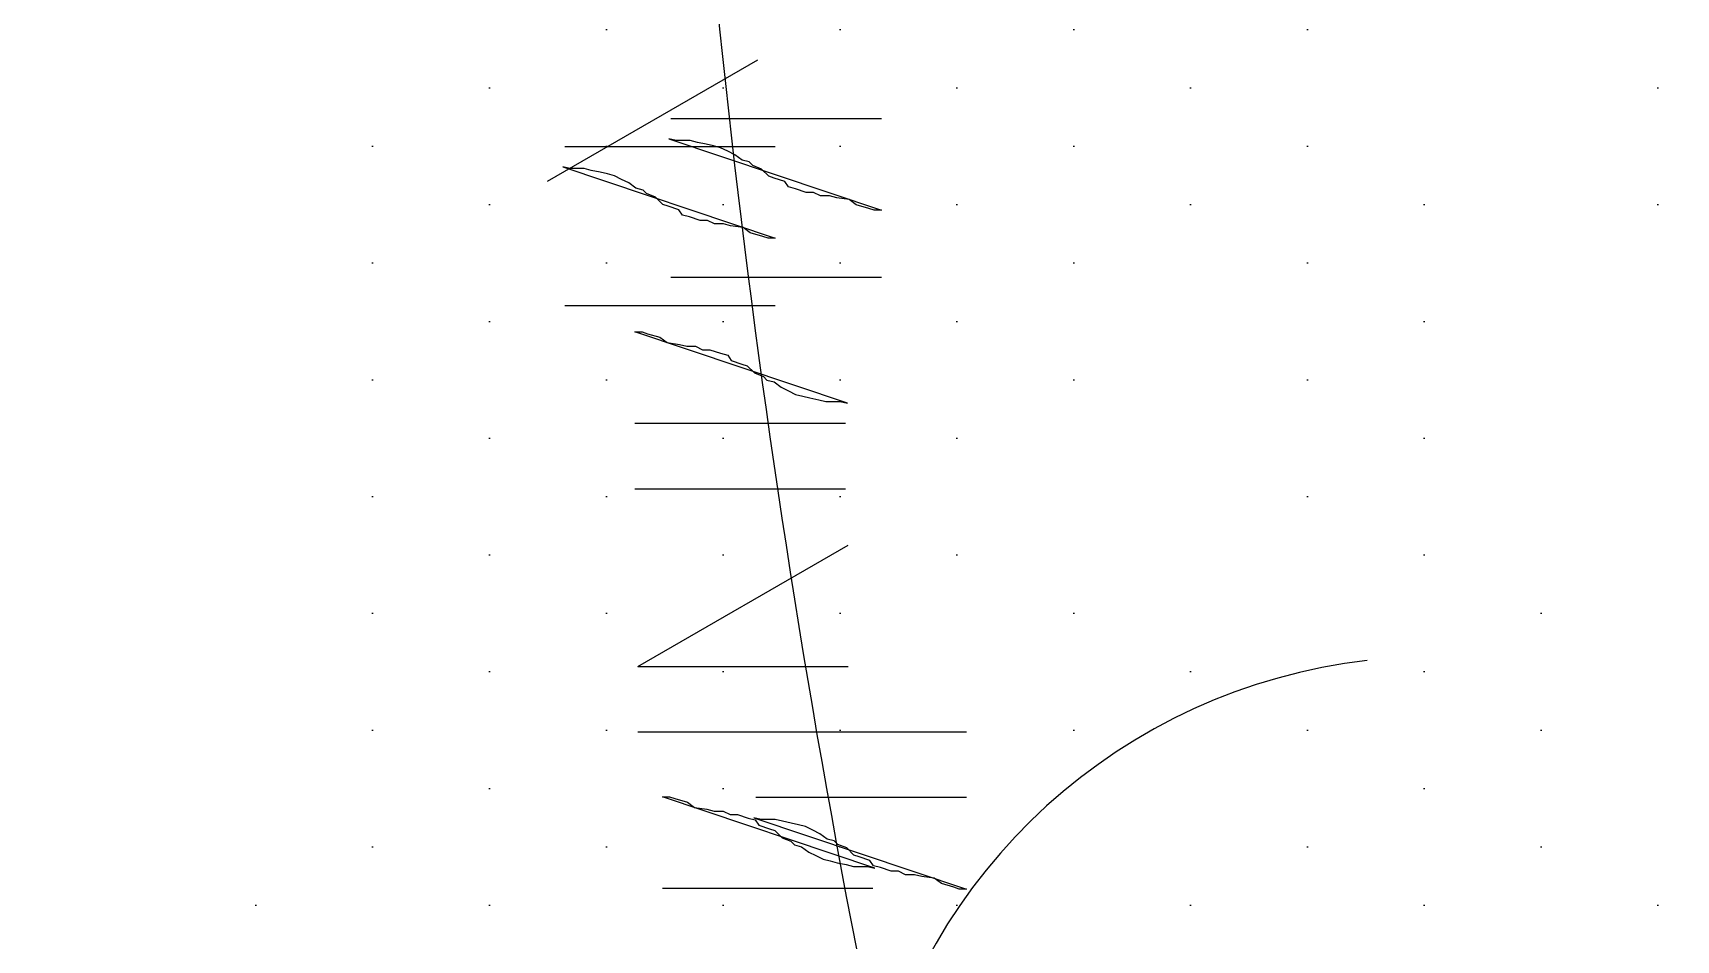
# Model space of a CAD drawing. Extents: x 3694 to 117786, y 20013 to 108631.
# Drawn here: x 68097.8 to 68255, y 30627.5 to 30714.3 of the extents above; entities that cross this region are included whole.
import ezdxf

# ---------------------------------------------------------------- set-up
doc = ezdxf.new("R2010")
doc.units = 0
doc.header["$LTSCALE"] = 1000
doc.header["$MEASUREMENT"] = 0
doc.layers.add('家具', color=253, linetype='Continuous')

msp = doc.modelspace()

# ---------------------------------------------------------------- hatches: boundary and pattern name
at = {"layer": '家具'}
h = msp.add_hatch(dxfattribs=at)
h.set_pattern_fill('DOTS', color=8, scale=335.28, angle=-90, style=0)
h.set_pattern_definition([(270, (40764.087, 11180.682), (-20.955, -10.4775), [0, -20.955])])
edge = h.paths.add_edge_path()
edge.add_spline(control_points=[(67993.17, 30063.85), (67991.35, 30072.91), (67989.56, 30081.94), (67984.13, 30110.34), (67980.69, 30129.63), (67974.75, 30168.04), (67972.3, 30187.08), (67967.7, 30231.65), (67965.82, 30257.25), (67961.07, 30334.96), (67959.04, 30388.06), (67952.13, 30468.76), (67949.19, 30495.82), (67943.11, 30536.43), (67940.81, 30549.98), (67935.52, 30577.05), (67932.52, 30590.64), (67925.16, 30620.11), (67920.73, 30635.84), (67913.02, 30661.97), (67909.81, 30672.52), (67906.63, 30682.96)], knot_values=[0.007594, 0.007594, 0.007594, 0.007594, 1.009332, 1.009332, 3.166904, 3.166904, 5.324476, 5.324476, 8.146714, 8.146714, 13.786985, 13.786985, 16.607121, 16.607121, 18.017189, 18.017189, 19.427256, 19.427256, 21.1184, 21.1184, 22.28816, 22.28816, 22.28816, 22.28816], degree=3, periodic=0)
edge.add_ellipse((69823.21, 31244.76), major_axis=(1412.24, 1412.24), ratio=1, start_angle=138.55715, end_angle=151.33744, ccw=False)
edge.add_ellipse((69823.21, 30996.93), major_axis=(1412.24, 1412.24), ratio=1, start_angle=118.66256, end_angle=131.44285, ccw=False)
edge.add_spline(control_points=[(67906.63, 31558.74), (67909.81, 31569.18), (67913.02, 31579.73), (67920.73, 31605.86), (67925.16, 31621.58), (67932.52, 31651.06), (67935.52, 31664.64), (67940.81, 31691.71), (67943.11, 31705.26), (67949.19, 31745.88), (67952.13, 31772.93), (67957.22, 31832.35), (67959.06, 31864.62), (67960.78, 31896.49)], knot_values=[0.007594, 0.007594, 0.007594, 0.007594, 1.177354, 1.177354, 2.868498, 2.868498, 4.278566, 4.278566, 5.688634, 5.688634, 8.508769, 8.508769, 11.917873, 11.917873, 11.917873, 11.917873], degree=3, periodic=0)
edge.add_ellipse((67966.55, 31918.92), major_axis=(-16.38, 16.38), ratio=1, start_angle=120.5825, end_angle=134.1965)
edge.add_ellipse((68102.12, 32282.88), major_axis=(-290.11, 290.11), ratio=1, start_angle=115.6565, end_angle=125.4571)
edge.add_ellipse((67321.82, 31759.47), major_axis=(510.62, 510.62), ratio=1, start_angle=303.72155, end_angle=324.46982, ccw=False)
edge.add_ellipse((63554.82, 31287.67), major_axis=(3173.05, 3173.05), ratio=1, start_angle=308.35798, end_angle=319.22468, ccw=False)
edge.add_ellipse((67013.87, 30385.32), major_axis=(-756.09, 756.09), ratio=1, start_angle=220.52221, end_angle=246.00697, ccw=False)
edge.add_ellipse((68093.52, 30275.82), major_axis=(20.78, 20.78), ratio=1, start_angle=72.686, end_angle=150.6503)
edge.add_ellipse((68351.8, 30519.22), major_axis=(269.53, 269.53), ratio=1, start_angle=176.2513, end_angle=213.9303)
edge.add_ellipse((68627.27, 30299.27), major_axis=(-269.54, 269.54), ratio=1, start_angle=68.8475, end_angle=70.5636)
edge.add_ellipse((68342.57, 28632.01), major_axis=(1063.44, 1063.44), ratio=1, start_angle=47.25508, end_angle=54.69471)
edge.add_ellipse((68138.88, 29903.69), major_axis=(153.1, 153.1), ratio=1, start_angle=58.2352, end_angle=87.2958)
edge = h.paths.add_edge_path()
edge.add_ellipse((68052.89, 29947.42), major_axis=(-59.62, 59.62), ratio=1, start_angle=82.2821, end_angle=111.8665, ccw=False)
edge.add_ellipse((68101.68, 29975.41), major_axis=(99.2, 99.2), ratio=1, start_angle=154.3192, end_angle=169.3068, ccw=False)
edge.add_ellipse((68226.48, 31486.22), major_axis=(1116.04, 1116.04), ratio=1, start_angle=215.62195, end_angle=236.67588)
edge.add_spline(control_points=[(68545.89, 29940.56), (68546.09, 29938.38), (68546.94, 29928.79), (68547.53, 29918.78), (68548.38, 29909.38)], knot_values=[0, 0, 0, 0, 0.241803, 1.05283, 1.05283, 1.05283, 1.05283], degree=3, periodic=0)
edge.add_ellipse((68586.3, 29912.68), major_axis=(-26.91, 26.91), ratio=1, start_angle=49.7272, end_angle=121.2232)
edge.add_ellipse((68256.11, 33919.22), major_axis=(2868.19, 2868.19), ratio=1, start_angle=221.65955, end_angle=229.54069, ccw=False)
edge = h.paths.add_edge_path()
edge.add_ellipse((68052.89, 32294.28), major_axis=(59.62, 59.62), ratio=1, start_angle=68.1335, end_angle=97.7179, ccw=False)
edge.add_ellipse((68256.11, 28322.47), major_axis=(-2868.19, 2868.19), ratio=1, start_angle=310.4559, end_angle=318.34045, ccw=False)
edge.add_ellipse((68586.47, 32328.98), major_axis=(26.91, 26.91), ratio=1, start_angle=58.6764, end_angle=130.0165)
edge.add_spline(control_points=[(68548.56, 32332.29), (68548.22, 32328.59), (68547.95, 32325.15), (68547.7, 32321.89)], knot_values=[0, 0, 0, 0, 0.318986, 0.318986, 0.318986, 0.318986], degree=3, periodic=0)
edge.add_ellipse((68118.22, 28776.02), major_axis=(-2525.63, 2525.63), ratio=1, start_angle=-51.90623, end_angle=-42.87541)
edge = h.paths.add_edge_path()
edge.add_ellipse((68266.78, 31858.43), major_axis=(221.16, 221.16), ratio=1, start_angle=249.068, end_angle=320.144, ccw=False)
edge.add_ellipse((68176.05, 31598.98), major_axis=(-155.45, 155.45), ratio=1, start_angle=155.1189, end_angle=218.1718, ccw=False)
edge.add_ellipse((68799.5, 31223.88), major_axis=(405.32, 405.32), ratio=1, start_angle=117.88643, end_angle=164.47377)
edge.add_ellipse((68089.49, 30642.74), major_axis=(-258.82, 258.82), ratio=1, start_angle=229.4937, end_angle=279.8017, ccw=False)
edge.add_ellipse((68363.94, 30409.28), major_axis=(196.09, 196.09), ratio=1, start_angle=323.3076, end_angle=385.9615, ccw=False)
edge.add_ellipse((68278.01, 29953.05), major_axis=(-433.68, 433.68), ratio=1, start_angle=250.12182, end_angle=279.01888, ccw=False)
edge.add_ellipse((53145.84, 31069.66), major_axis=(661.59, 15696.88), ratio=1, start_angle=268.699072, end_angle=269.289296, ccw=False)
edge.add_spline(control_points=[(68823.65, 30051.87), (68816.62, 30051.43), (68809.48, 30051.33), (68801.97, 30051.61)], knot_values=[2.29351, 2.29351, 2.29351, 2.29351, 2.979733, 2.979733, 2.979733, 2.979733], degree=3, periodic=0)
edge.add_spline(control_points=[(68801.97, 30051.61), (68797.75, 30051.77), (68786.4, 30052.49), (68770.42, 30054.55), (68774.08, 30068.3), (68770.34, 30072.08), (68767.57, 30073.65)], knot_values=[2.979733, 2.979733, 2.979733, 2.979733, 3.365456, 3.990522, 4.278466, 4.605763, 4.605763, 4.605763, 4.605763], degree=3, periodic=0)
edge.add_spline(control_points=[(68767.57, 30073.65), (68764.78, 30075.24), (68761.2, 30076.38), (68757.62, 30077.53)], knot_values=[4.605763, 4.605763, 4.605763, 4.605763, 4.934211, 4.934211, 4.934211, 4.934211], degree=3, periodic=0)
edge.add_ellipse((68342.57, 28632.01), major_axis=(-1063.44, 1063.44), ratio=1, start_angle=-61.02051, end_angle=-52.79563)
edge.add_ellipse((68413.89, 30391.82), major_axis=(-212.58, 212.58), ratio=1, start_angle=161.1869, end_angle=194.3664)
edge.add_ellipse((68413.79, 30073.2), major_axis=(217.18, 217.18), ratio=1, start_angle=347.5897, end_angle=388.9748)
edge.add_ellipse((68061.76, 30199.82), major_axis=(-331.09, 331.09), ratio=1, start_angle=246.1037, end_angle=272.1536)
edge.add_ellipse((68628.88, 30184.46), major_axis=(-308.61, 308.61), ratio=1, start_angle=-10.2604, end_angle=-2.0534)
edge.add_spline(control_points=[(68331.52, 30503.94), (68322.56, 30496.89), (68300.12, 30479.21), (68309.9, 30542.46), (68286.89, 30577.51), (68259.66, 30637.11), (68292.26, 30702.74), (68273.01, 30784.51), (68257.08, 30871.34), (68197.4, 30907.48), (68188.77, 30963.02), (68155.91, 30951.2), (68154.43, 30968.36), (68153.75, 30977.3)], knot_values=[28.726228, 28.726228, 28.726228, 28.726228, 29.65137, 31.045535, 32.970907, 34.80046, 37.537981, 40.132447, 43.737998, 46.299248, 47.538816, 48.20545, 48.984057, 48.984057, 48.984057, 48.984057], degree=3, periodic=0)
edge.add_ellipse((74440.64, 31139.04), major_axis=(4446.97, 4446.97), ratio=1, start_angle=132.846266, end_angle=136.473696, ccw=False)
edge.add_spline(control_points=[(68156.11, 31375.39), (68157.51, 31389.27), (68160.69, 31413.78), (68204.26, 31444.79), (68224.99, 31513.37), (68260.44, 31577.02), (68249.17, 31648.5), (68285.93, 31671.16), (68318.29, 31758.01), (68318.86, 31736.77)], knot_values=[0, 0, 0, 0, 1.426784, 2.507846, 5.446644, 8.794162, 10.36551, 12.195062, 14.476347, 14.476347, 14.476347, 14.476347], degree=3, periodic=0)
edge.add_ellipse((67925.76, 31991.16), major_axis=(-331.09, 331.09), ratio=1, start_angle=192.0923, end_angle=216.81)
edge.add_ellipse((68240.6, 32193.24), major_axis=(217.18, 217.18), ratio=1, start_angle=253.939, end_angle=295.324)
edge.add_ellipse((68311.9, 31882.7), major_axis=(212.58, 212.58), ratio=1, start_angle=358.5473, end_angle=364.8553)
edge.add_ellipse((68346.1, 33494.6), major_axis=(-983.78, 983.78), ratio=1, start_angle=141.58816, end_angle=151.91197)
edge.add_spline(control_points=[(68750.83, 32163.5), (68756.34, 32165.3), (68761.85, 32167.11), (68764.44, 32170.49)], knot_values=[4.42753, 4.42753, 4.42753, 4.42753, 4.934211, 4.934211, 4.934211, 4.934211], degree=3, periodic=0)
edge.add_ellipse((68272.01, 32290.22), major_axis=(358.34, 358.34), ratio=1, start_angle=262.1836, end_angle=301.3352, ccw=False)
h = msp.add_hatch(dxfattribs=at)
h.set_pattern_fill('DOTS', color=8, scale=178.816, angle=-90, style=0)
h.set_pattern_definition([(90, (52193.29, 40884.778), (-11.176, 5.588), [0, -11.176])])
edge = h.paths.add_edge_path(flags=17)
edge.add_ellipse((68101.15, 30580.72), major_axis=(23.26, 23.26), ratio=1, start_angle=292.7744, end_angle=342.5706, ccw=False)
edge.add_ellipse((68208.12, 30531.91), major_axis=(-59.9, 59.9), ratio=1, start_angle=-24.1656, end_angle=19.5752, ccw=False)
edge.add_ellipse((68166.05, 30566.04), major_axis=(32.95, 32.95), ratio=1, start_angle=30.1589, end_angle=95.0784)
edge = h.paths.add_edge_path(flags=17)
edge.add_ellipse((68856.57, 30665.54), major_axis=(-481.37, 481.37), ratio=1, start_angle=48.85307, end_angle=49.58773)
edge.add_ellipse((68231.66, 30599.71), major_axis=(-38.8, 38.8), ratio=1, start_angle=-38.4606, end_angle=33.0337, ccw=False)
edge.add_ellipse((68223.55, 30675.54), major_axis=(-15.13, 15.13), ratio=1, start_angle=2.9898, end_angle=139.9978, ccw=False)
edge.add_ellipse((68268.1, 30622.11), major_axis=(64.2, 64.2), ratio=1, start_angle=86.7435, end_angle=136.4651)
edge = h.paths.add_edge_path()
edge.add_ellipse((68440.14, 30597.61), major_axis=(242.04, 242.04), ratio=1, start_angle=141.8502, end_angle=191.4606)
edge.add_spline(control_points=[(68251.02, 30312.31), (68258.96, 30305.73), (68269.07, 30297.35), (68277.66, 30302.98), (68279.38, 30304.57)], knot_values=[0, 0, 0, 0, 1.422385, 1.810205, 1.810205, 1.810205, 1.810205], degree=3, periodic=0)
edge.add_ellipse((68856.57, 30665.54), major_axis=(481.37, 481.37), ratio=1, start_angle=162.42863, end_angle=167.02149, ccw=False)
edge.add_ellipse((68413.53, 30611.59), major_axis=(216.1, 216.1), ratio=1, start_angle=142.0668, end_angle=193.1655, ccw=False)
edge.add_ellipse((68567.5, 30676.44), major_axis=(331.35, 331.35), ratio=1, start_angle=104.7434, end_angle=147.629, ccw=False)
edge.add_ellipse((69157.15, 30817.28), major_axis=(-706.38, 706.38), ratio=1, start_angle=36.92238, end_angle=39.52687, ccw=False)
edge.add_spline(control_points=[(68168.09, 30957.64), (68164.37, 30957.81), (68153.1, 30955.65), (68150.21, 30943.96), (68148.25, 30936.06)], knot_values=[0, 0, 0, 0, 0.581976, 1.791185, 1.791185, 1.791185, 1.791185], degree=3, periodic=0)
edge.add_ellipse((68598.09, 30686.51), major_axis=(363.75, 363.75), ratio=1, start_angle=105.9802, end_angle=149.6064)
edge = h.paths.add_edge_path()
edge.add_spline(control_points=[(68192.05, 30937.99), (68188.17, 30944.99), (68182.77, 30954.73), (68171.28, 30957.5), (68168.09, 30957.64)], knot_values=[1.791185, 1.791185, 1.791185, 1.791185, 3.069002, 3.567392, 3.567392, 3.567392, 3.567392], degree=3, periodic=0)
edge.add_ellipse((69157.15, 30817.28), major_axis=(706.38, 706.38), ratio=1, start_angle=126.92238, end_angle=129.52687)
edge.add_ellipse((67857.2, 30658.3), major_axis=(281.07, 281.07), ratio=1, start_angle=311.0682, end_angle=354.7664, ccw=False)
edge.add_ellipse((67851.2, 30493.55), major_axis=(300.8, 300.8), ratio=1, start_angle=295.5567, end_angle=333.8578, ccw=False)
edge.add_ellipse((68856.57, 30665.54), major_axis=(481.37, 481.37), ratio=1, start_angle=162.42863, end_angle=167.02149)
edge.add_spline(control_points=[(68279.38, 30304.57), (68282, 30306.98), (68289.12, 30317), (68292.25, 30326.83), (68294.35, 30333.42)], knot_values=[1.810205, 1.810205, 1.810205, 1.810205, 2.398758, 3.598447, 3.598447, 3.598447, 3.598447], degree=3, periodic=0)
edge.add_ellipse((67924.05, 30451.43), major_axis=(-274.82, 274.82), ratio=1, start_angle=207.3247, end_angle=252.1485)
edge.add_ellipse((67979.59, 30720.11), major_axis=(-215.18, 215.18), ratio=1, start_angle=207.5325, end_angle=270.7223)

# ---------------------------------------------------------------- linework, layer by layer
at = {"layer": '家具', "color": 8, "linetype": 'Continuous'}
for p, q in [((68146.99, 30700.11, 0), (68167.12, 30711.73, 0)), ((68146.99, 30700.11, 0), (68167.12, 30711.73, 0)), ((68146.99, 30700.11, 0), (68167.12, 30711.73, 0)), ((68158.79, 30706.1, 0), (68178.93, 30706.1, 0)), ((68158.79, 30706.1, 0), (68178.93, 30706.1, 0)), ((68158.79, 30706.1, 0), (68178.93, 30706.1, 0)), ((68158.79, 30706.1, 0), (68178.93, 30706.1, 0)), ((68148.65, 30703.41, 0), (68168.78, 30703.41, 0)), ((68148.65, 30703.41, 0), (68168.78, 30703.41, 0)), ((68148.65, 30703.41, 0), (68168.78, 30703.41, 0)), ((68148.65, 30703.41, 0), (68168.78, 30703.41, 0)), ((68159.29, 30703.99, 0), (68158.6, 30704.16, 0)), ((68158.6, 30704.16, 0), (68178.93, 30697.33, 0)), ((68159.29, 30703.99, 0), (68158.6, 30704.16, 0)), ((68158.6, 30704.16, 0), (68178.93, 30697.33, 0)), ((68159.29, 30703.99, 0), (68158.6, 30704.16, 0)), ((68158.6, 30704.16, 0), (68178.93, 30697.33, 0)), ((68159.29, 30703.99, 0), (68158.6, 30704.16, 0)), ((68158.6, 30704.16, 0), (68178.93, 30697.33, 0)), ((68159.97, 30703.99, 0), (68159.29, 30703.99, 0)), ((68159.97, 30703.99, 0), (68159.29, 30703.99, 0)), ((68159.97, 30703.99, 0), (68159.29, 30703.99, 0)), ((68159.97, 30703.99, 0), (68159.29, 30703.99, 0)), ((68160.65, 30703.99, 0), (68159.97, 30703.99, 0)), ((68160.65, 30703.99, 0), (68159.97, 30703.99, 0)), ((68160.65, 30703.99, 0), (68159.97, 30703.99, 0)), ((68160.65, 30703.99, 0), (68159.97, 30703.99, 0)), ((68161.34, 30703.82, 0), (68160.65, 30703.99, 0)), ((68161.34, 30703.82, 0), (68160.65, 30703.99, 0)), ((68161.34, 30703.82, 0), (68160.65, 30703.99, 0)), ((68161.34, 30703.82, 0), (68160.65, 30703.99, 0)), ((68162.19, 30703.64, 0), (68161.34, 30703.82, 0)), ((68162.19, 30703.64, 0), (68161.34, 30703.82, 0)), ((68162.19, 30703.64, 0), (68161.34, 30703.82, 0)), ((68162.19, 30703.64, 0), (68161.34, 30703.82, 0)), ((68162.87, 30703.47, 0), (68162.19, 30703.64, 0)), ((68162.87, 30703.47, 0), (68162.19, 30703.64, 0)), ((68162.87, 30703.47, 0), (68162.19, 30703.64, 0)), ((68162.87, 30703.47, 0), (68162.19, 30703.64, 0)), ((68163.56, 30703.3, 0), (68162.87, 30703.47, 0)), ((68163.56, 30703.3, 0), (68162.87, 30703.47, 0)), ((68163.56, 30703.3, 0), (68162.87, 30703.47, 0)), ((68163.56, 30703.3, 0), (68162.87, 30703.47, 0)), ((68164.24, 30702.96, 0), (68163.56, 30703.3, 0)), ((68164.24, 30702.96, 0), (68163.56, 30703.3, 0)), ((68164.24, 30702.96, 0), (68163.56, 30703.3, 0)), ((68164.24, 30702.96, 0), (68163.56, 30703.3, 0)), ((68164.92, 30702.62, 0), (68164.24, 30702.96, 0)), ((68164.92, 30702.62, 0), (68164.24, 30702.96, 0)), ((68164.92, 30702.62, 0), (68164.24, 30702.96, 0)), ((68164.92, 30702.62, 0), (68164.24, 30702.96, 0)), ((68149.14, 30701.3, 0), (68148.46, 30701.47, 0)), ((68148.46, 30701.47, 0), (68168.78, 30694.64, 0)), ((68149.14, 30701.3, 0), (68148.46, 30701.47, 0)), ((68148.46, 30701.47, 0), (68168.78, 30694.64, 0)), ((68149.14, 30701.3, 0), (68148.46, 30701.47, 0)), ((68148.46, 30701.47, 0), (68168.78, 30694.64, 0)), ((68149.14, 30701.3, 0), (68148.46, 30701.47, 0)), ((68148.46, 30701.47, 0), (68168.78, 30694.64, 0)), ((68149.82, 30701.3, 0), (68149.14, 30701.3, 0)), ((68149.82, 30701.3, 0), (68149.14, 30701.3, 0)), ((68149.82, 30701.3, 0), (68149.14, 30701.3, 0)), ((68149.82, 30701.3, 0), (68149.14, 30701.3, 0)), ((68150.51, 30701.3, 0), (68149.82, 30701.3, 0)), ((68150.51, 30701.3, 0), (68149.82, 30701.3, 0)), ((68150.51, 30701.3, 0), (68149.82, 30701.3, 0)), ((68150.51, 30701.3, 0), (68149.82, 30701.3, 0)), ((68151.19, 30701.13, 0), (68150.51, 30701.3, 0)), ((68151.19, 30701.13, 0), (68150.51, 30701.3, 0)), ((68151.19, 30701.13, 0), (68150.51, 30701.3, 0)), ((68151.19, 30701.13, 0), (68150.51, 30701.3, 0)), ((68165.61, 30702.11, 0), (68164.92, 30702.62, 0)), ((68165.61, 30702.11, 0), (68164.92, 30702.62, 0)), ((68165.61, 30702.11, 0), (68164.92, 30702.62, 0)), ((68165.61, 30702.11, 0), (68164.92, 30702.62, 0)), ((68166.29, 30701.94, 0), (68165.61, 30702.11, 0)), ((68166.29, 30701.94, 0), (68165.61, 30702.11, 0)), ((68166.29, 30701.94, 0), (68165.61, 30702.11, 0)), ((68166.29, 30701.94, 0), (68165.61, 30702.11, 0)), ((68166.63, 30701.6, 0), (68166.29, 30701.94, 0)), ((68166.63, 30701.6, 0), (68166.29, 30701.94, 0)), ((68166.63, 30701.6, 0), (68166.29, 30701.94, 0)), ((68166.63, 30701.6, 0), (68166.29, 30701.94, 0)), ((68167.48, 30701.25, 0), (68166.63, 30701.6, 0)), ((68167.48, 30701.25, 0), (68166.63, 30701.6, 0)), ((68167.48, 30701.25, 0), (68166.63, 30701.6, 0)), ((68167.48, 30701.25, 0), (68166.63, 30701.6, 0)), ((68152.04, 30700.96, 0), (68151.19, 30701.13, 0)), ((68152.04, 30700.96, 0), (68151.19, 30701.13, 0)), ((68152.04, 30700.96, 0), (68151.19, 30701.13, 0)), ((68152.04, 30700.96, 0), (68151.19, 30701.13, 0)), ((68152.73, 30700.79, 0), (68152.04, 30700.96, 0)), ((68152.73, 30700.79, 0), (68152.04, 30700.96, 0)), ((68152.73, 30700.79, 0), (68152.04, 30700.96, 0)), ((68152.73, 30700.79, 0), (68152.04, 30700.96, 0)), ((68153.41, 30700.62, 0), (68152.73, 30700.79, 0)), ((68153.41, 30700.62, 0), (68152.73, 30700.79, 0)), ((68153.41, 30700.62, 0), (68152.73, 30700.79, 0)), ((68153.41, 30700.62, 0), (68152.73, 30700.79, 0)), ((68154.09, 30700.27, 0), (68153.41, 30700.62, 0)), ((68154.09, 30700.27, 0), (68153.41, 30700.62, 0)), ((68154.09, 30700.27, 0), (68153.41, 30700.62, 0)), ((68154.09, 30700.27, 0), (68153.41, 30700.62, 0)), ((68154.78, 30699.93, 0), (68154.09, 30700.27, 0)), ((68154.78, 30699.93, 0), (68154.09, 30700.27, 0)), ((68154.78, 30699.93, 0), (68154.09, 30700.27, 0)), ((68154.78, 30699.93, 0), (68154.09, 30700.27, 0)), ((68155.46, 30699.42, 0), (68154.78, 30699.93, 0)), ((68155.46, 30699.42, 0), (68154.78, 30699.93, 0)), ((68155.46, 30699.42, 0), (68154.78, 30699.93, 0)), ((68155.46, 30699.42, 0), (68154.78, 30699.93, 0)), ((68168.17, 30700.57, 0), (68167.48, 30701.25, 0)), ((68168.17, 30700.57, 0), (68167.48, 30701.25, 0)), ((68168.17, 30700.57, 0), (68167.48, 30701.25, 0)), ((68168.17, 30700.57, 0), (68167.48, 30701.25, 0)), ((68168.68, 30700.4, 0), (68168.17, 30700.57, 0)), ((68168.68, 30700.4, 0), (68168.17, 30700.57, 0)), ((68168.68, 30700.4, 0), (68168.17, 30700.57, 0)), ((68168.68, 30700.4, 0), (68168.17, 30700.57, 0)), ((68169.7, 30700.06, 0), (68168.68, 30700.4, 0)), ((68169.7, 30700.06, 0), (68168.68, 30700.4, 0)), ((68169.7, 30700.06, 0), (68168.68, 30700.4, 0)), ((68169.7, 30700.06, 0), (68168.68, 30700.4, 0)), ((68170.05, 30699.55, 0), (68169.7, 30700.06, 0)), ((68170.05, 30699.55, 0), (68169.7, 30700.06, 0)), ((68170.05, 30699.55, 0), (68169.7, 30700.06, 0)), ((68170.05, 30699.55, 0), (68169.7, 30700.06, 0)), ((68156.14, 30699.25, 0), (68155.46, 30699.42, 0)), ((68156.14, 30699.25, 0), (68155.46, 30699.42, 0)), ((68156.14, 30699.25, 0), (68155.46, 30699.42, 0)), ((68156.14, 30699.25, 0), (68155.46, 30699.42, 0)), ((68156.48, 30698.91, 0), (68156.14, 30699.25, 0)), ((68156.48, 30698.91, 0), (68156.14, 30699.25, 0)), ((68156.48, 30698.91, 0), (68156.14, 30699.25, 0)), ((68156.48, 30698.91, 0), (68156.14, 30699.25, 0)), ((68157.34, 30698.57, 0), (68156.48, 30698.91, 0)), ((68157.34, 30698.57, 0), (68156.48, 30698.91, 0)), ((68157.34, 30698.57, 0), (68156.48, 30698.91, 0)), ((68157.34, 30698.57, 0), (68156.48, 30698.91, 0)), ((68158.02, 30697.88, 0), (68157.34, 30698.57, 0)), ((68158.02, 30697.88, 0), (68157.34, 30698.57, 0)), ((68158.02, 30697.88, 0), (68157.34, 30698.57, 0)), ((68158.02, 30697.88, 0), (68157.34, 30698.57, 0)), ((68170.73, 30699.38, 0), (68170.05, 30699.55, 0)), ((68170.73, 30699.38, 0), (68170.05, 30699.55, 0)), ((68170.73, 30699.38, 0), (68170.05, 30699.55, 0)), ((68170.73, 30699.38, 0), (68170.05, 30699.55, 0)), ((68171.75, 30699.03, 0), (68170.73, 30699.38, 0)), ((68171.75, 30699.03, 0), (68170.73, 30699.38, 0)), ((68171.75, 30699.03, 0), (68170.73, 30699.38, 0)), ((68171.75, 30699.03, 0), (68170.73, 30699.38, 0)), ((68172.44, 30699.03, 0), (68171.75, 30699.03, 0)), ((68172.44, 30699.03, 0), (68171.75, 30699.03, 0)), ((68172.44, 30699.03, 0), (68171.75, 30699.03, 0)), ((68172.44, 30699.03, 0), (68171.75, 30699.03, 0)), ((68173.12, 30698.69, 0), (68172.44, 30699.03, 0)), ((68173.12, 30698.69, 0), (68172.44, 30699.03, 0)), ((68173.12, 30698.69, 0), (68172.44, 30699.03, 0)), ((68173.12, 30698.69, 0), (68172.44, 30699.03, 0)), ((68173.97, 30698.69, 0), (68173.12, 30698.69, 0)), ((68173.97, 30698.69, 0), (68173.12, 30698.69, 0)), ((68173.97, 30698.69, 0), (68173.12, 30698.69, 0)), ((68173.97, 30698.69, 0), (68173.12, 30698.69, 0)), ((68174.66, 30698.52, 0), (68173.97, 30698.69, 0)), ((68174.66, 30698.52, 0), (68173.97, 30698.69, 0)), ((68174.66, 30698.52, 0), (68173.97, 30698.69, 0)), ((68174.66, 30698.52, 0), (68173.97, 30698.69, 0)), ((68175.85, 30698.35, 0), (68174.66, 30698.52, 0)), ((68175.85, 30698.35, 0), (68174.66, 30698.52, 0)), ((68175.85, 30698.35, 0), (68174.66, 30698.52, 0)), ((68175.85, 30698.35, 0), (68174.66, 30698.52, 0)), ((68176.53, 30697.84, 0), (68175.85, 30698.35, 0)), ((68176.53, 30697.84, 0), (68175.85, 30698.35, 0)), ((68176.53, 30697.84, 0), (68175.85, 30698.35, 0)), ((68176.53, 30697.84, 0), (68175.85, 30698.35, 0)), ((68158.53, 30697.71, 0), (68158.02, 30697.88, 0)), ((68158.53, 30697.71, 0), (68158.02, 30697.88, 0)), ((68158.53, 30697.71, 0), (68158.02, 30697.88, 0)), ((68158.53, 30697.71, 0), (68158.02, 30697.88, 0)), ((68159.56, 30697.37, 0), (68158.53, 30697.71, 0)), ((68159.56, 30697.37, 0), (68158.53, 30697.71, 0)), ((68159.56, 30697.37, 0), (68158.53, 30697.71, 0)), ((68159.56, 30697.37, 0), (68158.53, 30697.71, 0)), ((68159.9, 30696.86, 0), (68159.56, 30697.37, 0)), ((68159.9, 30696.86, 0), (68159.56, 30697.37, 0)), ((68159.9, 30696.86, 0), (68159.56, 30697.37, 0)), ((68159.9, 30696.86, 0), (68159.56, 30697.37, 0)), ((68160.58, 30696.69, 0), (68159.9, 30696.86, 0)), ((68160.58, 30696.69, 0), (68159.9, 30696.86, 0)), ((68160.58, 30696.69, 0), (68159.9, 30696.86, 0)), ((68160.58, 30696.69, 0), (68159.9, 30696.86, 0)), ((68161.61, 30696.35, 0), (68160.58, 30696.69, 0)), ((68161.61, 30696.35, 0), (68160.58, 30696.69, 0)), ((68161.61, 30696.35, 0), (68160.58, 30696.69, 0)), ((68161.61, 30696.35, 0), (68160.58, 30696.69, 0)), ((68177.73, 30697.5, 0), (68176.53, 30697.84, 0)), ((68177.73, 30697.5, 0), (68176.53, 30697.84, 0)), ((68177.73, 30697.5, 0), (68176.53, 30697.84, 0)), ((68177.73, 30697.5, 0), (68176.53, 30697.84, 0)), ((68178.24, 30697.33, 0), (68177.73, 30697.5, 0)), ((68178.24, 30697.33, 0), (68177.73, 30697.5, 0)), ((68178.24, 30697.33, 0), (68177.73, 30697.5, 0)), ((68178.24, 30697.33, 0), (68177.73, 30697.5, 0)), ((68178.93, 30697.33, 0), (68178.24, 30697.33, 0)), ((68178.93, 30697.33, 0), (68178.24, 30697.33, 0)), ((68178.93, 30697.33, 0), (68178.24, 30697.33, 0)), ((68178.93, 30697.33, 0), (68178.24, 30697.33, 0)), ((68162.29, 30696.35, 0), (68161.61, 30696.35, 0)), ((68162.29, 30696.35, 0), (68161.61, 30696.35, 0)), ((68162.29, 30696.35, 0), (68161.61, 30696.35, 0)), ((68162.29, 30696.35, 0), (68161.61, 30696.35, 0)), ((68162.97, 30696.01, 0), (68162.29, 30696.35, 0)), ((68162.97, 30696.01, 0), (68162.29, 30696.35, 0)), ((68162.97, 30696.01, 0), (68162.29, 30696.35, 0)), ((68162.97, 30696.01, 0), (68162.29, 30696.35, 0)), ((68163.83, 30696.01, 0), (68162.97, 30696.01, 0)), ((68163.83, 30696.01, 0), (68162.97, 30696.01, 0)), ((68163.83, 30696.01, 0), (68162.97, 30696.01, 0)), ((68163.83, 30696.01, 0), (68162.97, 30696.01, 0)), ((68164.51, 30695.83, 0), (68163.83, 30696.01, 0)), ((68164.51, 30695.83, 0), (68163.83, 30696.01, 0)), ((68164.51, 30695.83, 0), (68163.83, 30696.01, 0)), ((68164.51, 30695.83, 0), (68163.83, 30696.01, 0)), ((68165.7, 30695.66, 0), (68164.51, 30695.83, 0)), ((68165.7, 30695.66, 0), (68164.51, 30695.83, 0)), ((68165.7, 30695.66, 0), (68164.51, 30695.83, 0)), ((68165.7, 30695.66, 0), (68164.51, 30695.83, 0)), ((68166.39, 30695.15, 0), (68165.7, 30695.66, 0)), ((68166.39, 30695.15, 0), (68165.7, 30695.66, 0)), ((68166.39, 30695.15, 0), (68165.7, 30695.66, 0)), ((68166.39, 30695.15, 0), (68165.7, 30695.66, 0)), ((68167.58, 30694.81, 0), (68166.39, 30695.15, 0)), ((68167.58, 30694.81, 0), (68166.39, 30695.15, 0)), ((68167.58, 30694.81, 0), (68166.39, 30695.15, 0)), ((68167.58, 30694.81, 0), (68166.39, 30695.15, 0)), ((68168.09, 30694.64, 0), (68167.58, 30694.81, 0)), ((68168.09, 30694.64, 0), (68167.58, 30694.81, 0)), ((68168.09, 30694.64, 0), (68167.58, 30694.81, 0)), ((68168.09, 30694.64, 0), (68167.58, 30694.81, 0)), ((68168.78, 30694.64, 0), (68168.09, 30694.64, 0)), ((68168.78, 30694.64, 0), (68168.09, 30694.64, 0)), ((68168.78, 30694.64, 0), (68168.09, 30694.64, 0)), ((68168.78, 30694.64, 0), (68168.09, 30694.64, 0)), ((68158.79, 30690.9, 0), (68178.93, 30690.9, 0)), ((68158.79, 30690.9, 0), (68178.93, 30690.9, 0)), ((68158.79, 30690.9, 0), (68178.93, 30690.9, 0)), ((68158.79, 30690.9, 0), (68178.93, 30690.9, 0)), ((68148.65, 30688.21, 0), (68168.78, 30688.21, 0)), ((68148.65, 30688.21, 0), (68168.78, 30688.21, 0)), ((68148.65, 30688.21, 0), (68168.78, 30688.21, 0)), ((68148.65, 30688.21, 0), (68168.78, 30688.21, 0)), ((68155.36, 30685.67, 0), (68156.04, 30685.67, 0)), ((68175.68, 30678.84, 0), (68155.36, 30685.67, 0)), ((68155.36, 30685.67, 0), (68156.04, 30685.67, 0)), ((68175.68, 30678.84, 0), (68155.36, 30685.67, 0)), ((68155.36, 30685.67, 0), (68156.04, 30685.67, 0)), ((68175.68, 30678.84, 0), (68155.36, 30685.67, 0)), ((68155.36, 30685.67, 0), (68156.04, 30685.67, 0)), ((68175.68, 30678.84, 0), (68155.36, 30685.67, 0)), ((68156.04, 30685.67, 0), (68156.55, 30685.5, 0)), ((68156.04, 30685.67, 0), (68156.55, 30685.5, 0)), ((68156.04, 30685.67, 0), (68156.55, 30685.5, 0)), ((68156.04, 30685.67, 0), (68156.55, 30685.5, 0)), ((68156.55, 30685.5, 0), (68157.75, 30685.16, 0)), ((68156.55, 30685.5, 0), (68157.75, 30685.16, 0)), ((68156.55, 30685.5, 0), (68157.75, 30685.16, 0)), ((68156.55, 30685.5, 0), (68157.75, 30685.16, 0)), ((68157.75, 30685.16, 0), (68158.43, 30684.65, 0)), ((68157.75, 30685.16, 0), (68158.43, 30684.65, 0)), ((68157.75, 30685.16, 0), (68158.43, 30684.65, 0)), ((68157.75, 30685.16, 0), (68158.43, 30684.65, 0)), ((68158.43, 30684.65, 0), (68159.62, 30684.48, 0)), ((68158.43, 30684.65, 0), (68159.62, 30684.48, 0)), ((68158.43, 30684.65, 0), (68159.62, 30684.48, 0)), ((68158.43, 30684.65, 0), (68159.62, 30684.48, 0)), ((68159.62, 30684.48, 0), (68160.31, 30684.31, 0)), ((68159.62, 30684.48, 0), (68160.31, 30684.31, 0)), ((68159.62, 30684.48, 0), (68160.31, 30684.31, 0)), ((68159.62, 30684.48, 0), (68160.31, 30684.31, 0)), ((68160.31, 30684.31, 0), (68161.16, 30684.31, 0)), ((68160.31, 30684.31, 0), (68161.16, 30684.31, 0)), ((68160.31, 30684.31, 0), (68161.16, 30684.31, 0)), ((68160.31, 30684.31, 0), (68161.16, 30684.31, 0)), ((68161.16, 30684.31, 0), (68161.84, 30683.97, 0)), ((68161.16, 30684.31, 0), (68161.84, 30683.97, 0)), ((68161.16, 30684.31, 0), (68161.84, 30683.97, 0)), ((68161.16, 30684.31, 0), (68161.84, 30683.97, 0)), ((68161.84, 30683.97, 0), (68162.53, 30683.97, 0)), ((68161.84, 30683.97, 0), (68162.53, 30683.97, 0)), ((68161.84, 30683.97, 0), (68162.53, 30683.97, 0)), ((68161.84, 30683.97, 0), (68162.53, 30683.97, 0)), ((68162.53, 30683.97, 0), (68163.55, 30683.63, 0)), ((68162.53, 30683.97, 0), (68163.55, 30683.63, 0)), ((68162.53, 30683.97, 0), (68163.55, 30683.63, 0)), ((68162.53, 30683.97, 0), (68163.55, 30683.63, 0)), ((68163.55, 30683.63, 0), (68164.24, 30683.46, 0)), ((68163.55, 30683.63, 0), (68164.24, 30683.46, 0)), ((68163.55, 30683.63, 0), (68164.24, 30683.46, 0)), ((68163.55, 30683.63, 0), (68164.24, 30683.46, 0)), ((68164.24, 30683.46, 0), (68164.58, 30682.94, 0)), ((68164.24, 30683.46, 0), (68164.58, 30682.94, 0)), ((68164.24, 30683.46, 0), (68164.58, 30682.94, 0)), ((68164.24, 30683.46, 0), (68164.58, 30682.94, 0)), ((68164.58, 30682.94, 0), (68165.6, 30682.6, 0)), ((68164.58, 30682.94, 0), (68165.6, 30682.6, 0)), ((68164.58, 30682.94, 0), (68165.6, 30682.6, 0)), ((68164.58, 30682.94, 0), (68165.6, 30682.6, 0)), ((68165.6, 30682.6, 0), (68166.11, 30682.43, 0)), ((68165.6, 30682.6, 0), (68166.11, 30682.43, 0)), ((68165.6, 30682.6, 0), (68166.11, 30682.43, 0)), ((68165.6, 30682.6, 0), (68166.11, 30682.43, 0)), ((68166.11, 30682.43, 0), (68166.8, 30681.75, 0)), ((68166.11, 30682.43, 0), (68166.8, 30681.75, 0)), ((68166.11, 30682.43, 0), (68166.8, 30681.75, 0)), ((68166.11, 30682.43, 0), (68166.8, 30681.75, 0)), ((68166.8, 30681.75, 0), (68167.65, 30681.41, 0)), ((68166.8, 30681.75, 0), (68167.65, 30681.41, 0)), ((68166.8, 30681.75, 0), (68167.65, 30681.41, 0)), ((68166.8, 30681.75, 0), (68167.65, 30681.41, 0)), ((68167.65, 30681.41, 0), (68167.99, 30681.06, 0)), ((68167.65, 30681.41, 0), (68167.99, 30681.06, 0)), ((68167.65, 30681.41, 0), (68167.99, 30681.06, 0)), ((68167.65, 30681.41, 0), (68167.99, 30681.06, 0)), ((68167.99, 30681.06, 0), (68168.68, 30680.89, 0)), ((68167.99, 30681.06, 0), (68168.68, 30680.89, 0)), ((68167.99, 30681.06, 0), (68168.68, 30680.89, 0)), ((68167.99, 30681.06, 0), (68168.68, 30680.89, 0)), ((68168.68, 30680.89, 0), (68169.36, 30680.38, 0)), ((68168.68, 30680.89, 0), (68169.36, 30680.38, 0)), ((68168.68, 30680.89, 0), (68169.36, 30680.38, 0)), ((68168.68, 30680.89, 0), (68169.36, 30680.38, 0)), ((68169.36, 30680.38, 0), (68170.04, 30680.04, 0)), ((68169.36, 30680.38, 0), (68170.04, 30680.04, 0)), ((68169.36, 30680.38, 0), (68170.04, 30680.04, 0)), ((68169.36, 30680.38, 0), (68170.04, 30680.04, 0)), ((68170.04, 30680.04, 0), (68170.72, 30679.7, 0)), ((68170.04, 30680.04, 0), (68170.72, 30679.7, 0)), ((68170.04, 30680.04, 0), (68170.72, 30679.7, 0)), ((68170.04, 30680.04, 0), (68170.72, 30679.7, 0)), ((68170.72, 30679.7, 0), (68171.41, 30679.53, 0)), ((68170.72, 30679.7, 0), (68171.41, 30679.53, 0)), ((68170.72, 30679.7, 0), (68171.41, 30679.53, 0)), ((68170.72, 30679.7, 0), (68171.41, 30679.53, 0)), ((68171.41, 30679.53, 0), (68172.09, 30679.36, 0)), ((68171.41, 30679.53, 0), (68172.09, 30679.36, 0)), ((68171.41, 30679.53, 0), (68172.09, 30679.36, 0)), ((68171.41, 30679.53, 0), (68172.09, 30679.36, 0)), ((68172.09, 30679.36, 0), (68172.94, 30679.19, 0)), ((68172.09, 30679.36, 0), (68172.94, 30679.19, 0)), ((68172.09, 30679.36, 0), (68172.94, 30679.19, 0)), ((68172.09, 30679.36, 0), (68172.94, 30679.19, 0)), ((68172.94, 30679.19, 0), (68173.63, 30679.02, 0)), ((68172.94, 30679.19, 0), (68173.63, 30679.02, 0)), ((68172.94, 30679.19, 0), (68173.63, 30679.02, 0)), ((68172.94, 30679.19, 0), (68173.63, 30679.02, 0)), ((68173.63, 30679.02, 0), (68174.31, 30679.02, 0)), ((68173.63, 30679.02, 0), (68174.31, 30679.02, 0)), ((68173.63, 30679.02, 0), (68174.31, 30679.02, 0)), ((68173.63, 30679.02, 0), (68174.31, 30679.02, 0)), ((68174.31, 30679.02, 0), (68174.99, 30679.02, 0)), ((68174.31, 30679.02, 0), (68174.99, 30679.02, 0)), ((68174.31, 30679.02, 0), (68174.99, 30679.02, 0)), ((68174.31, 30679.02, 0), (68174.99, 30679.02, 0)), ((68174.99, 30679.02, 0), (68175.68, 30678.84, 0)), ((68174.99, 30679.02, 0), (68175.68, 30678.84, 0)), ((68174.99, 30679.02, 0), (68175.68, 30678.84, 0)), ((68174.99, 30679.02, 0), (68175.68, 30678.84, 0)), ((68175.49, 30676.9, 0), (68155.36, 30676.9, 0)), ((68175.49, 30676.9, 0), (68155.36, 30676.9, 0)), ((68175.49, 30676.9, 0), (68155.36, 30676.9, 0)), ((68175.49, 30676.9, 0), (68155.36, 30676.9, 0)), ((68175.49, 30670.64, 0), (68155.36, 30670.64, 0)), ((68175.49, 30670.64, 0), (68155.36, 30670.64, 0)), ((68175.49, 30670.64, 0), (68155.36, 30670.64, 0)), ((68175.49, 30670.64, 0), (68155.36, 30670.64, 0)), ((68155.64, 30653.66, 0), (68175.77, 30665.28, 0)), ((68155.64, 30653.66, 0), (68175.77, 30665.28, 0)), ((68155.64, 30653.66, 0), (68175.77, 30665.28, 0)), ((68155.64, 30653.66, 0), (68175.77, 30653.66, 0)), ((68155.64, 30653.66, 0), (68175.77, 30653.66, 0)), ((68155.64, 30653.66, 0), (68175.77, 30653.66, 0)), ((68155.64, 30653.66, 0), (68175.77, 30653.66, 0)), ((68155.64, 30647.4, 0), (68175.77, 30647.4, 0)), ((68155.64, 30647.4, 0), (68175.77, 30647.4, 0)), ((68155.64, 30647.4, 0), (68175.77, 30647.4, 0)), ((68155.64, 30647.4, 0), (68175.77, 30647.4, 0)), ((68166.92, 30647.39, 0), (68187.06, 30647.39, 0)), ((68166.92, 30647.39, 0), (68187.06, 30647.39, 0)), ((68166.92, 30647.39, 0), (68187.06, 30647.39, 0)), ((68166.92, 30647.39, 0), (68187.06, 30647.39, 0)), ((68157.99, 30641.18, 0), (68158.67, 30641.18, 0)), ((68178.31, 30634.35, 0), (68157.99, 30641.18, 0)), ((68157.99, 30641.18, 0), (68158.67, 30641.18, 0)), ((68178.31, 30634.35, 0), (68157.99, 30641.18, 0)), ((68157.99, 30641.18, 0), (68158.67, 30641.18, 0)), ((68178.31, 30634.35, 0), (68157.99, 30641.18, 0)), ((68157.99, 30641.18, 0), (68158.67, 30641.18, 0)), ((68178.31, 30634.35, 0), (68157.99, 30641.18, 0)), ((68158.67, 30641.18, 0), (68159.18, 30641.01, 0)), ((68158.67, 30641.18, 0), (68159.18, 30641.01, 0)), ((68158.67, 30641.18, 0), (68159.18, 30641.01, 0)), ((68158.67, 30641.18, 0), (68159.18, 30641.01, 0)), ((68159.18, 30641.01, 0), (68160.38, 30640.67, 0)), ((68159.18, 30641.01, 0), (68160.38, 30640.67, 0)), ((68159.18, 30641.01, 0), (68160.38, 30640.67, 0)), ((68159.18, 30641.01, 0), (68160.38, 30640.67, 0)), ((68160.38, 30640.67, 0), (68161.06, 30640.16, 0)), ((68160.38, 30640.67, 0), (68161.06, 30640.16, 0)), ((68160.38, 30640.67, 0), (68161.06, 30640.16, 0)), ((68160.38, 30640.67, 0), (68161.06, 30640.16, 0)), ((68161.06, 30640.16, 0), (68162.25, 30639.99, 0)), ((68161.06, 30640.16, 0), (68162.25, 30639.99, 0)), ((68161.06, 30640.16, 0), (68162.25, 30639.99, 0)), ((68161.06, 30640.16, 0), (68162.25, 30639.99, 0)), ((68166.92, 30641.13, 0), (68187.06, 30641.13, 0)), ((68166.92, 30641.13, 0), (68187.06, 30641.13, 0)), ((68166.92, 30641.13, 0), (68187.06, 30641.13, 0)), ((68166.92, 30641.13, 0), (68187.06, 30641.13, 0)), ((68162.25, 30639.99, 0), (68162.94, 30639.82, 0)), ((68162.25, 30639.99, 0), (68162.94, 30639.82, 0)), ((68162.25, 30639.99, 0), (68162.94, 30639.82, 0)), ((68162.25, 30639.99, 0), (68162.94, 30639.82, 0)), ((68162.94, 30639.82, 0), (68163.79, 30639.82, 0)), ((68162.94, 30639.82, 0), (68163.79, 30639.82, 0)), ((68162.94, 30639.82, 0), (68163.79, 30639.82, 0)), ((68162.94, 30639.82, 0), (68163.79, 30639.82, 0)), ((68163.79, 30639.82, 0), (68164.47, 30639.48, 0)), ((68163.79, 30639.82, 0), (68164.47, 30639.48, 0)), ((68163.79, 30639.82, 0), (68164.47, 30639.48, 0)), ((68163.79, 30639.82, 0), (68164.47, 30639.48, 0)), ((68164.47, 30639.48, 0), (68165.16, 30639.48, 0)), ((68164.47, 30639.48, 0), (68165.16, 30639.48, 0)), ((68164.47, 30639.48, 0), (68165.16, 30639.48, 0)), ((68164.47, 30639.48, 0), (68165.16, 30639.48, 0)), ((68165.16, 30639.48, 0), (68166.18, 30639.14, 0)), ((68165.16, 30639.48, 0), (68166.18, 30639.14, 0)), ((68165.16, 30639.48, 0), (68166.18, 30639.14, 0)), ((68165.16, 30639.48, 0), (68166.18, 30639.14, 0)), ((68166.18, 30639.14, 0), (68166.86, 30638.96, 0)), ((68166.18, 30639.14, 0), (68166.86, 30638.96, 0)), ((68166.18, 30639.14, 0), (68166.86, 30638.96, 0)), ((68166.18, 30639.14, 0), (68166.86, 30638.96, 0)), ((68167.42, 30639.01, 0), (68166.74, 30639.18, 0)), ((68166.74, 30639.18, 0), (68187.06, 30632.35, 0)), ((68167.42, 30639.01, 0), (68166.74, 30639.18, 0)), ((68166.74, 30639.18, 0), (68187.06, 30632.35, 0)), ((68167.42, 30639.01, 0), (68166.74, 30639.18, 0)), ((68166.74, 30639.18, 0), (68187.06, 30632.35, 0)), ((68167.42, 30639.01, 0), (68166.74, 30639.18, 0)), ((68166.74, 30639.18, 0), (68187.06, 30632.35, 0)), ((68166.86, 30638.96, 0), (68167.21, 30638.45, 0)), ((68166.86, 30638.96, 0), (68167.21, 30638.45, 0)), ((68166.86, 30638.96, 0), (68167.21, 30638.45, 0)), ((68166.86, 30638.96, 0), (68167.21, 30638.45, 0)), ((68167.21, 30638.45, 0), (68168.23, 30638.11, 0)), ((68167.21, 30638.45, 0), (68168.23, 30638.11, 0)), ((68167.21, 30638.45, 0), (68168.23, 30638.11, 0)), ((68167.21, 30638.45, 0), (68168.23, 30638.11, 0)), ((68168.1, 30639.01, 0), (68167.42, 30639.01, 0)), ((68168.1, 30639.01, 0), (68167.42, 30639.01, 0)), ((68168.1, 30639.01, 0), (68167.42, 30639.01, 0)), ((68168.1, 30639.01, 0), (68167.42, 30639.01, 0)), ((68168.79, 30639.01, 0), (68168.1, 30639.01, 0)), ((68168.79, 30639.01, 0), (68168.1, 30639.01, 0)), ((68168.79, 30639.01, 0), (68168.1, 30639.01, 0)), ((68168.79, 30639.01, 0), (68168.1, 30639.01, 0)), ((68169.47, 30638.84, 0), (68168.79, 30639.01, 0)), ((68169.47, 30638.84, 0), (68168.79, 30639.01, 0)), ((68169.47, 30638.84, 0), (68168.79, 30639.01, 0)), ((68169.47, 30638.84, 0), (68168.79, 30639.01, 0)), ((68170.32, 30638.67, 0), (68169.47, 30638.84, 0)), ((68170.32, 30638.67, 0), (68169.47, 30638.84, 0)), ((68170.32, 30638.67, 0), (68169.47, 30638.84, 0)), ((68170.32, 30638.67, 0), (68169.47, 30638.84, 0)), ((68171.01, 30638.5, 0), (68170.32, 30638.67, 0)), ((68171.01, 30638.5, 0), (68170.32, 30638.67, 0)), ((68171.01, 30638.5, 0), (68170.32, 30638.67, 0)), ((68171.01, 30638.5, 0), (68170.32, 30638.67, 0)), ((68171.69, 30638.33, 0), (68171.01, 30638.5, 0)), ((68171.69, 30638.33, 0), (68171.01, 30638.5, 0)), ((68171.69, 30638.33, 0), (68171.01, 30638.5, 0)), ((68171.69, 30638.33, 0), (68171.01, 30638.5, 0)), ((68168.23, 30638.11, 0), (68168.74, 30637.94, 0)), ((68168.23, 30638.11, 0), (68168.74, 30637.94, 0)), ((68168.23, 30638.11, 0), (68168.74, 30637.94, 0)), ((68168.23, 30638.11, 0), (68168.74, 30637.94, 0)), ((68168.74, 30637.94, 0), (68169.43, 30637.26, 0)), ((68168.74, 30637.94, 0), (68169.43, 30637.26, 0)), ((68168.74, 30637.94, 0), (68169.43, 30637.26, 0)), ((68168.74, 30637.94, 0), (68169.43, 30637.26, 0)), ((68169.43, 30637.26, 0), (68170.28, 30636.92, 0)), ((68169.43, 30637.26, 0), (68170.28, 30636.92, 0)), ((68169.43, 30637.26, 0), (68170.28, 30636.92, 0)), ((68169.43, 30637.26, 0), (68170.28, 30636.92, 0)), ((68170.28, 30636.92, 0), (68170.62, 30636.57, 0)), ((68170.28, 30636.92, 0), (68170.62, 30636.57, 0)), ((68170.28, 30636.92, 0), (68170.62, 30636.57, 0)), ((68170.28, 30636.92, 0), (68170.62, 30636.57, 0)), ((68172.37, 30637.99, 0), (68171.69, 30638.33, 0)), ((68172.37, 30637.99, 0), (68171.69, 30638.33, 0)), ((68172.37, 30637.99, 0), (68171.69, 30638.33, 0)), ((68172.37, 30637.99, 0), (68171.69, 30638.33, 0)), ((68173.05, 30637.65, 0), (68172.37, 30637.99, 0)), ((68173.05, 30637.65, 0), (68172.37, 30637.99, 0)), ((68173.05, 30637.65, 0), (68172.37, 30637.99, 0)), ((68173.05, 30637.65, 0), (68172.37, 30637.99, 0)), ((68173.74, 30637.14, 0), (68173.05, 30637.65, 0)), ((68173.74, 30637.14, 0), (68173.05, 30637.65, 0)), ((68173.74, 30637.14, 0), (68173.05, 30637.65, 0)), ((68173.74, 30637.14, 0), (68173.05, 30637.65, 0)), ((68174.42, 30636.96, 0), (68173.74, 30637.14, 0)), ((68174.42, 30636.96, 0), (68173.74, 30637.14, 0)), ((68174.42, 30636.96, 0), (68173.74, 30637.14, 0)), ((68174.42, 30636.96, 0), (68173.74, 30637.14, 0)), ((68174.76, 30636.62, 0), (68174.42, 30636.96, 0)), ((68174.76, 30636.62, 0), (68174.42, 30636.96, 0)), ((68174.76, 30636.62, 0), (68174.42, 30636.96, 0)), ((68174.76, 30636.62, 0), (68174.42, 30636.96, 0)), ((68170.62, 30636.57, 0), (68171.3, 30636.4, 0)), ((68170.62, 30636.57, 0), (68171.3, 30636.4, 0)), ((68170.62, 30636.57, 0), (68171.3, 30636.4, 0)), ((68170.62, 30636.57, 0), (68171.3, 30636.4, 0)), ((68171.3, 30636.4, 0), (68171.99, 30635.89, 0)), ((68171.3, 30636.4, 0), (68171.99, 30635.89, 0)), ((68171.3, 30636.4, 0), (68171.99, 30635.89, 0)), ((68171.3, 30636.4, 0), (68171.99, 30635.89, 0)), ((68171.99, 30635.89, 0), (68172.67, 30635.55, 0)), ((68171.99, 30635.89, 0), (68172.67, 30635.55, 0)), ((68171.99, 30635.89, 0), (68172.67, 30635.55, 0)), ((68171.99, 30635.89, 0), (68172.67, 30635.55, 0)), ((68172.67, 30635.55, 0), (68173.35, 30635.21, 0)), ((68172.67, 30635.55, 0), (68173.35, 30635.21, 0)), ((68172.67, 30635.55, 0), (68173.35, 30635.21, 0)), ((68172.67, 30635.55, 0), (68173.35, 30635.21, 0)), ((68175.62, 30636.28, 0), (68174.76, 30636.62, 0)), ((68175.62, 30636.28, 0), (68174.76, 30636.62, 0)), ((68175.62, 30636.28, 0), (68174.76, 30636.62, 0)), ((68175.62, 30636.28, 0), (68174.76, 30636.62, 0)), ((68176.3, 30635.6, 0), (68175.62, 30636.28, 0)), ((68176.3, 30635.6, 0), (68175.62, 30636.28, 0)), ((68176.3, 30635.6, 0), (68175.62, 30636.28, 0)), ((68176.3, 30635.6, 0), (68175.62, 30636.28, 0)), ((68176.81, 30635.43, 0), (68176.3, 30635.6, 0)), ((68176.81, 30635.43, 0), (68176.3, 30635.6, 0)), ((68176.81, 30635.43, 0), (68176.3, 30635.6, 0)), ((68176.81, 30635.43, 0), (68176.3, 30635.6, 0)), ((68177.84, 30635.09, 0), (68176.81, 30635.43, 0)), ((68177.84, 30635.09, 0), (68176.81, 30635.43, 0)), ((68177.84, 30635.09, 0), (68176.81, 30635.43, 0)), ((68177.84, 30635.09, 0), (68176.81, 30635.43, 0)), ((68173.35, 30635.21, 0), (68174.04, 30635.04, 0)), ((68173.35, 30635.21, 0), (68174.04, 30635.04, 0)), ((68173.35, 30635.21, 0), (68174.04, 30635.04, 0)), ((68173.35, 30635.21, 0), (68174.04, 30635.04, 0)), ((68174.04, 30635.04, 0), (68174.72, 30634.87, 0)), ((68174.04, 30635.04, 0), (68174.72, 30634.87, 0)), ((68174.04, 30635.04, 0), (68174.72, 30634.87, 0)), ((68174.04, 30635.04, 0), (68174.72, 30634.87, 0)), ((68174.72, 30634.87, 0), (68175.57, 30634.7, 0)), ((68174.72, 30634.87, 0), (68175.57, 30634.7, 0)), ((68174.72, 30634.87, 0), (68175.57, 30634.7, 0)), ((68174.72, 30634.87, 0), (68175.57, 30634.7, 0)), ((68175.57, 30634.7, 0), (68176.26, 30634.52, 0)), ((68175.57, 30634.7, 0), (68176.26, 30634.52, 0)), ((68175.57, 30634.7, 0), (68176.26, 30634.52, 0)), ((68175.57, 30634.7, 0), (68176.26, 30634.52, 0)), ((68176.26, 30634.52, 0), (68176.94, 30634.52, 0)), ((68176.26, 30634.52, 0), (68176.94, 30634.52, 0)), ((68176.26, 30634.52, 0), (68176.94, 30634.52, 0)), ((68176.26, 30634.52, 0), (68176.94, 30634.52, 0)), ((68176.94, 30634.52, 0), (68177.62, 30634.52, 0)), ((68176.94, 30634.52, 0), (68177.62, 30634.52, 0)), ((68176.94, 30634.52, 0), (68177.62, 30634.52, 0)), ((68176.94, 30634.52, 0), (68177.62, 30634.52, 0)), ((68177.62, 30634.52, 0), (68178.31, 30634.35, 0)), ((68177.62, 30634.52, 0), (68178.31, 30634.35, 0)), ((68177.62, 30634.52, 0), (68178.31, 30634.35, 0)), ((68177.62, 30634.52, 0), (68178.31, 30634.35, 0)), ((68178.18, 30634.57, 0), (68177.84, 30635.09, 0)), ((68178.18, 30634.57, 0), (68177.84, 30635.09, 0)), ((68178.18, 30634.57, 0), (68177.84, 30635.09, 0)), ((68178.18, 30634.57, 0), (68177.84, 30635.09, 0)), ((68178.86, 30634.4, 0), (68178.18, 30634.57, 0)), ((68178.86, 30634.4, 0), (68178.18, 30634.57, 0)), ((68178.86, 30634.4, 0), (68178.18, 30634.57, 0)), ((68178.86, 30634.4, 0), (68178.18, 30634.57, 0)), ((68179.88, 30634.06, 0), (68178.86, 30634.4, 0)), ((68179.88, 30634.06, 0), (68178.86, 30634.4, 0)), ((68179.88, 30634.06, 0), (68178.86, 30634.4, 0)), ((68179.88, 30634.06, 0), (68178.86, 30634.4, 0)), ((68180.57, 30634.06, 0), (68179.88, 30634.06, 0)), ((68180.57, 30634.06, 0), (68179.88, 30634.06, 0)), ((68180.57, 30634.06, 0), (68179.88, 30634.06, 0)), ((68180.57, 30634.06, 0), (68179.88, 30634.06, 0)), ((68181.25, 30633.72, 0), (68180.57, 30634.06, 0)), ((68181.25, 30633.72, 0), (68180.57, 30634.06, 0)), ((68181.25, 30633.72, 0), (68180.57, 30634.06, 0)), ((68181.25, 30633.72, 0), (68180.57, 30634.06, 0)), ((68182.1, 30633.72, 0), (68181.25, 30633.72, 0)), ((68182.1, 30633.72, 0), (68181.25, 30633.72, 0)), ((68182.1, 30633.72, 0), (68181.25, 30633.72, 0)), ((68182.1, 30633.72, 0), (68181.25, 30633.72, 0)), ((68182.79, 30633.55, 0), (68182.1, 30633.72, 0)), ((68182.79, 30633.55, 0), (68182.1, 30633.72, 0)), ((68182.79, 30633.55, 0), (68182.1, 30633.72, 0)), ((68182.79, 30633.55, 0), (68182.1, 30633.72, 0)), ((68178.12, 30632.41, 0), (68157.99, 30632.41, 0)), ((68178.12, 30632.41, 0), (68157.99, 30632.41, 0)), ((68178.12, 30632.41, 0), (68157.99, 30632.41, 0)), ((68178.12, 30632.41, 0), (68157.99, 30632.41, 0)), ((68183.98, 30633.38, 0), (68182.79, 30633.55, 0)), ((68183.98, 30633.38, 0), (68182.79, 30633.55, 0)), ((68183.98, 30633.38, 0), (68182.79, 30633.55, 0)), ((68183.98, 30633.38, 0), (68182.79, 30633.55, 0)), ((68184.67, 30632.87, 0), (68183.98, 30633.38, 0)), ((68184.67, 30632.87, 0), (68183.98, 30633.38, 0)), ((68184.67, 30632.87, 0), (68183.98, 30633.38, 0)), ((68184.67, 30632.87, 0), (68183.98, 30633.38, 0)), ((68185.86, 30632.53, 0), (68184.67, 30632.87, 0)), ((68185.86, 30632.53, 0), (68184.67, 30632.87, 0)), ((68185.86, 30632.53, 0), (68184.67, 30632.87, 0)), ((68185.86, 30632.53, 0), (68184.67, 30632.87, 0)), ((68186.37, 30632.35, 0), (68185.86, 30632.53, 0)), ((68186.37, 30632.35, 0), (68185.86, 30632.53, 0)), ((68186.37, 30632.35, 0), (68185.86, 30632.53, 0)), ((68186.37, 30632.35, 0), (68185.86, 30632.53, 0)), ((68187.06, 30632.35, 0), (68186.37, 30632.35, 0)), ((68187.06, 30632.35, 0), (68186.37, 30632.35, 0)), ((68187.06, 30632.35, 0), (68186.37, 30632.35, 0)), ((68187.06, 30632.35, 0), (68186.37, 30632.35, 0))]:
    msp.add_line(p, q, dxfattribs=at)
at = {"layer": '家具'}
for centre, radius, start, end in [((69157.15, 30817.28, 0), 998.97, 171.92238, 191.16152), ((67979.59, 30720.11, 0), 304.32, 342.5325, 45.7223), ((68598.09, 30686.51, 0), 514.43, 150.9802, 194.6064), ((68231.66, 30599.71, 0), 54.87, 96.5394, 168.0337)]:
    msp.add_arc(centre, radius, start, end, dxfattribs=at)

doc.saveas('drawing.dxf')
